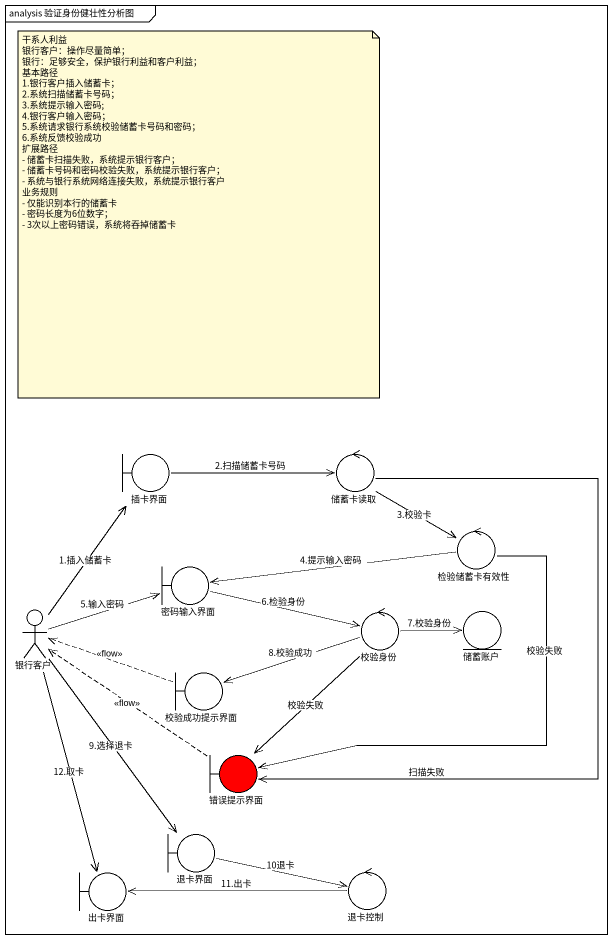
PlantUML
@startuml
mainframe analysis 验证身份健壮性分析图
boundary 插卡界面
control 储蓄卡读取
control 检验储蓄卡有效性
boundary 密码输入界面
actor 银行客户
control 校验身份
entity 储蓄账户
boundary 校验成功提示界面
boundary 错误提示界面 #FF0000
boundary 退卡界面
boundary 出卡界面
control 退卡控制
插卡界面 -right-> 储蓄卡读取 : 2.扫描储蓄卡号码
储蓄卡读取 --> 检验储蓄卡有效性 : 3.校验卡
储蓄卡读取 --> 错误提示界面 : 扫描失败
检验储蓄卡有效性 -left-> 密码输入界面 : 4.提示输入密码
检验储蓄卡有效性 --> 错误提示界面 : 校验失败
密码输入界面 -right-> 校验身份 : 6.检验身份
银行客户 -up-> 插卡界面 : 1.插入储蓄卡
银行客户 -right-> 密码输入界面 : 5.输入密码
银行客户 --> 退卡界面 : 9.选择退卡
银行客户 --> 出卡界面 : 12.取卡
校验身份 -right-> 储蓄账户 : 7.校验身份
校验身份 -left-> 校验成功提示界面 : 8.校验成功
校验身份 --> 错误提示界面 : 校验失败
校验成功提示界面 .left.> 银行客户 : <<flow>>
错误提示界面 .up.> 银行客户 : <<flow>>
退卡界面 -right-> 退卡控制 : 10退卡
退卡控制 -left-> 出卡界面 : 11.出卡
note as N1
  干系人利益
  银行客户：操作尽量简单；
  银行：足够安全，保护银行利益和客户利益；
  基本路径
  1.银行客户插入储蓄卡；
  2.系统扫描储蓄卡号码；
  3.系统提示输入密码;
  4.银行客户输入密码；
  5.系统请求银行系统校验储蓄卡号码和密码；
  6.系统反馈校验成功
  扩展路径
  - 储蓄卡扫描失败，系统提示银行客户；
  - 储蓄卡号码和密码校验失败，系统提示银行客户；
  - 系统与银行系统网络连接失败，系统提示银行客户
  业务规则
  - 仅能识别本行的储蓄卡
  - 密码长度为6位数字；
  - 3次以上密码错误，系统将吞掉储蓄卡
end note
@enduml
